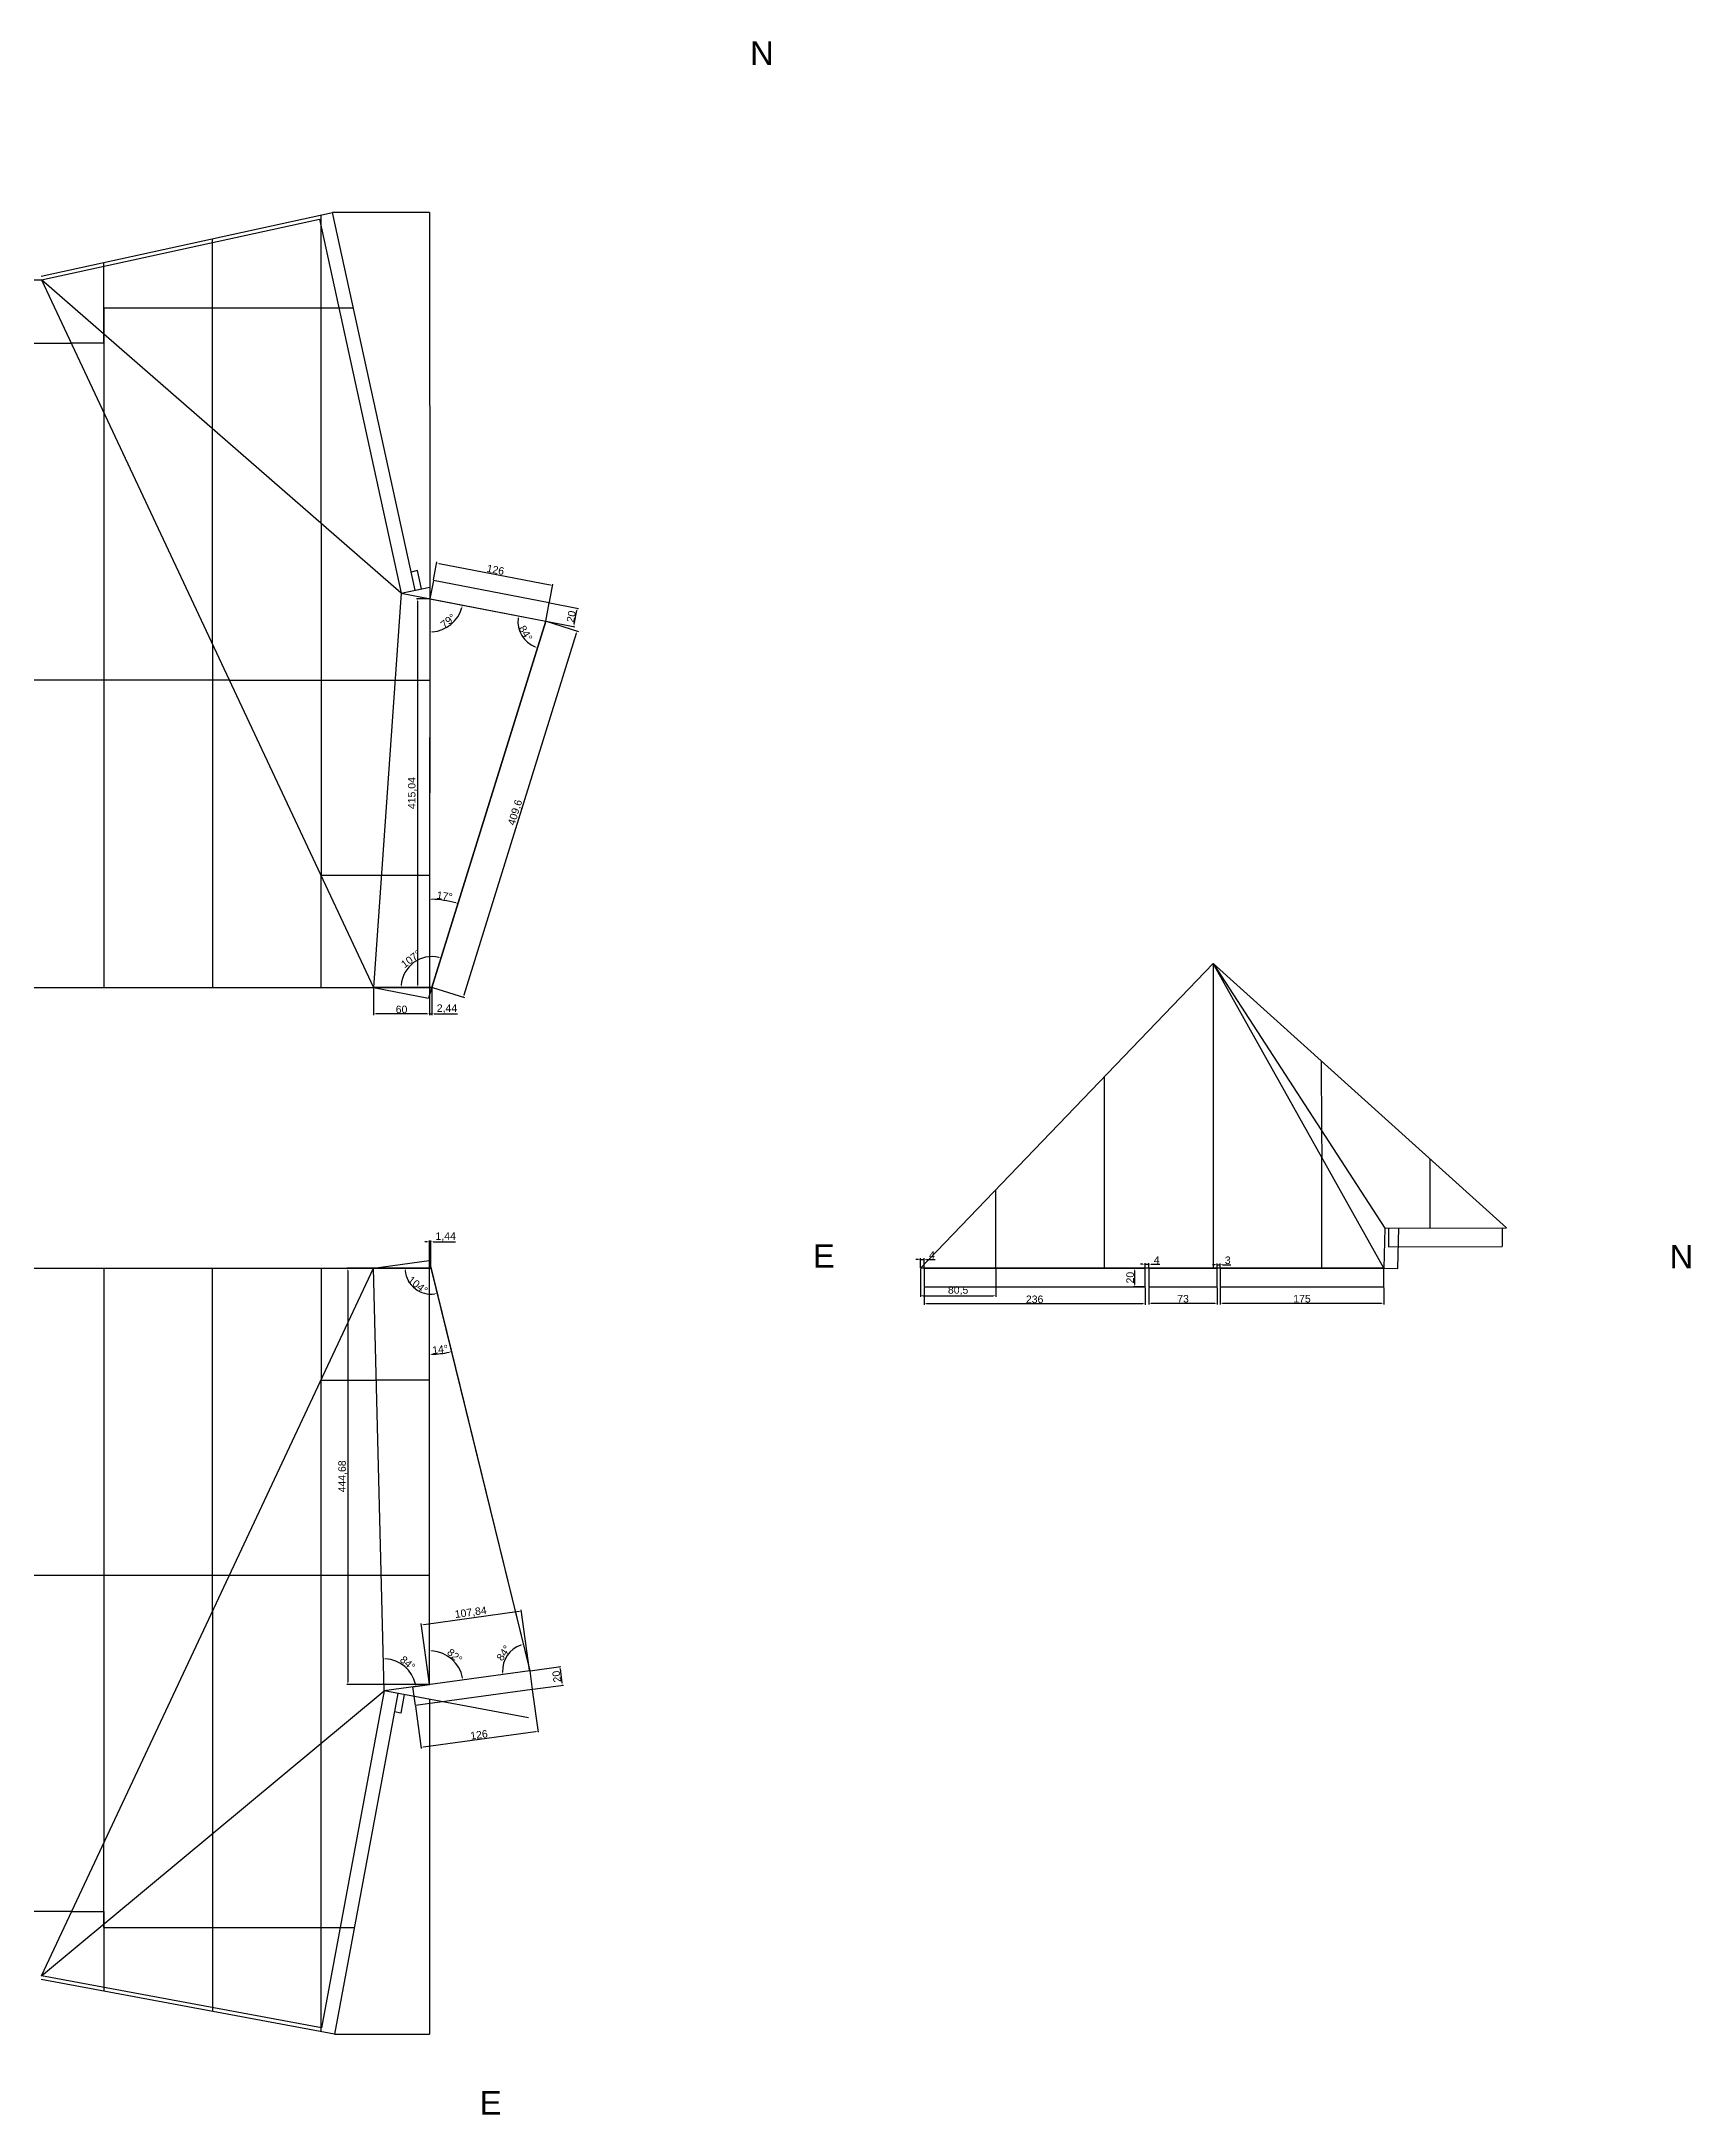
# Model space of a CAD drawing. Header units: millimetres. Extents: x -1487 to 2622, y -904 to 1367.
# Drawn here: x 861 to 2622, y -904 to 1310 of the extents above; entities that cross this region are included whole.
import ezdxf

# ---------------------------------------------------------------- set-up
doc = ezdxf.new("R2010")
doc.units = ezdxf.units.MM
for name, color, linetype in [('+bryła6', 122, 'Continuous'), ('+kalenica główna', 70, 'Continuous'), ('+kalenice2', 130, 'Continuous'), ('+literki', 7, 'Continuous'), ('szwy5-trojkaty-boczne-polek-wymiary', 7, 'Continuous')]:
    doc.layers.add(name, color=color, linetype=linetype)
for name, color, linetype, transparency in [('+obecna przycieta szmata', 211, 'Continuous', 0.6), ('+szwy5.e', 170, 'Continuous', 0.6), ('+szwy5.e - wymiary', 150, 'Continuous', 0.6), ('+szwy5.n', 170, 'Continuous', 0.6), ('+szwy5.s', 170, 'Continuous', 0.6), ('obecna przycieta szmata', 211, 'Continuous', 0.6), ('szwy5.e', 170, 'Continuous', 0.6)]:
    doc.layers.add(name, color=color, linetype=linetype, transparency=transparency)
doc.styles.get("Standard").update_dxf_attribs({"font": 'arial.ttf'})
doc.dimstyles.new('ISO-25', dxfattribs={"dimtxt": 8, "dimasz": 2.5, "dimexe": 1.25, "dimexo": 0.625, "dimtad": 1, "dimtxsty": 'Standard', "dimcen": 2.5, "dimadec": 0, "dimazin": 0, "dimtfac": 1, "dimtmove": 0, "dimatfit": 3, "dimfxl": 1, "dimarcsym": 0})

# ---------------------------------------------------------------- blocks, each defined once
blk = doc.blocks.new('*D9')
at = {"layer": '+szwy5.e - wymiary', "color": 0, "lineweight": -2, "transparency": 16777216}
for p, q in [((2039.4, 0), (2027.4, 0)), ((2039.4, -20), (2027.4, -20)), ((2028.7, -2.5), (2028.7, -17.5))]:
    blk.add_line(p, q, dxfattribs=at)
at = {"layer": '+szwy5.e - wymiary', "color": 0, "transparency": 16777216}
for points in [[(2028.3, -2.5), (2029.1, -2.5), (2028.7, 0)], [(2028.3, -17.5), (2029.1, -17.5), (2028.7, -20)]]:
    blk.add_solid(points, dxfattribs=at)
at = {"layer": '+szwy5.e - wymiary', "color": 0, "transparency": 16777216, "insert": (2024, -10), "char_height": 8, "attachment_point": 5, "rotation": 90}
blk.add_mtext('20', dxfattribs=at)
blk = doc.blocks.new('*D10')
at = {"layer": '+szwy5.e - wymiary', "color": 0, "lineweight": -2, "transparency": 16777216}
for p, q in [((2037.5, 4.3), (2035, 4.3)), ((2040, 0.6), (2040, 5.5)), ((2040, 4.3), (2044, 4.3)), ((2044, 0.6), (2044, 5.5)), ((2046.5, 4.3), (2055.8, 4.3))]:
    blk.add_line(p, q, dxfattribs=at)
at = {"layer": '+szwy5.e - wymiary', "color": 0, "transparency": 16777216}
for points in [[(2037.5, 4.7), (2037.5, 3.9), (2040, 4.3)], [(2046.5, 4.7), (2046.5, 3.9), (2044, 4.3)]]:
    blk.add_solid(points, dxfattribs=at)
at = {"layer": '+szwy5.e - wymiary', "color": 0, "transparency": 16777216, "insert": (2052.4, 8.9), "char_height": 8, "attachment_point": 5}
blk.add_mtext('4', dxfattribs=at)
blk = doc.blocks.new('*D11')
at = {"layer": '+szwy5.e - wymiary', "color": 0, "lineweight": -2, "transparency": 16777216}
for p, q in [((2114.5, 3.8), (2112, 3.8)), ((2117, 0.6), (2117, 5)), ((2117, 3.8), (2120, 3.8)), ((2120, 0.6), (2120, 5)), ((2122.5, 3.8), (2131.5, 3.8))]:
    blk.add_line(p, q, dxfattribs=at)
at = {"layer": '+szwy5.e - wymiary', "color": 0, "transparency": 16777216}
for points in [[(2114.5, 4.2), (2114.5, 3.3), (2117, 3.8)], [(2122.5, 4.2), (2122.5, 3.3), (2120, 3.8)]]:
    blk.add_solid(points, dxfattribs=at)
at = {"layer": '+szwy5.e - wymiary', "color": 0, "transparency": 16777216, "insert": (2128.2, 8.5), "char_height": 8, "attachment_point": 5}
blk.add_mtext('3', dxfattribs=at)
blk = doc.blocks.new('*D12')
at = {"layer": '+szwy5.e - wymiary', "color": 0, "lineweight": -2, "transparency": 16777216}
for p, q in [((1797.5, 9.5), (1795, 9.5)), ((1800, 0.6), (1800, 10.8)), ((1800, 9.5), (1804, 9.5)), ((1804, 0.6), (1804, 10.8)), ((1806.5, 9.5), (1815.8, 9.5))]:
    blk.add_line(p, q, dxfattribs=at)
at = {"layer": '+szwy5.e - wymiary', "color": 0, "transparency": 16777216}
for points in [[(1797.5, 10), (1797.5, 9.1), (1800, 9.5)], [(1806.5, 10), (1806.5, 9.1), (1804, 9.5)]]:
    blk.add_solid(points, dxfattribs=at)
at = {"layer": '+szwy5.e - wymiary', "color": 0, "transparency": 16777216, "insert": (1812.4, 14.2), "char_height": 8, "attachment_point": 5}
blk.add_mtext('4', dxfattribs=at)
blk = doc.blocks.new('*D13')
at = {"layer": '+szwy5.e - wymiary', "color": 0, "lineweight": -2, "transparency": 16777216}
for p, q in [((1800, -0.6), (1800, -30.6)), ((1880.5, -0.6), (1880.5, -30.6)), ((1802.5, -29.3), (1878, -29.3))]:
    blk.add_line(p, q, dxfattribs=at)
at = {"layer": '+szwy5.e - wymiary', "color": 0, "transparency": 16777216}
for points in [[(1802.5, -28.9), (1802.5, -29.8), (1800, -29.3)], [(1878, -28.9), (1878, -29.8), (1880.5, -29.3)]]:
    blk.add_solid(points, dxfattribs=at)
at = {"layer": '+szwy5.e - wymiary', "color": 0, "transparency": 16777216, "insert": (1840.3, -23.9), "char_height": 8, "attachment_point": 5}
blk.add_mtext('80,5', dxfattribs=at)
blk = doc.blocks.new('*D14')
at = {"layer": '+szwy5.e - wymiary', "color": 0, "lineweight": -2, "transparency": 16777216}
for p, q in [((1804, -20.6), (1804, -39.2)), ((2040, -20.6), (2040, -39.2)), ((2037.5, -37.9), (1806.5, -37.9))]:
    blk.add_line(p, q, dxfattribs=at)
at = {"layer": '+szwy5.e - wymiary', "color": 0, "transparency": 16777216}
for points in [[(1806.5, -37.5), (1806.5, -38.3), (1804, -37.9)], [(2037.5, -37.5), (2037.5, -38.3), (2040, -37.9)]]:
    blk.add_solid(points, dxfattribs=at)
at = {"layer": '+szwy5.e - wymiary', "color": 0, "transparency": 16777216, "insert": (1922, -33.2), "char_height": 8, "attachment_point": 5}
blk.add_mtext('236', dxfattribs=at)
blk = doc.blocks.new('*D15')
at = {"layer": '+szwy5.e - wymiary', "color": 0, "lineweight": -2, "transparency": 16777216}
for p, q in [((2044, -20.6), (2044, -38.6)), ((2117, -20.6), (2117, -38.6)), ((2046.5, -37.4), (2114.5, -37.4))]:
    blk.add_line(p, q, dxfattribs=at)
at = {"layer": '+szwy5.e - wymiary', "color": 0, "transparency": 16777216}
for points in [[(2046.5, -36.9), (2046.5, -37.8), (2044, -37.4)], [(2114.5, -36.9), (2114.5, -37.8), (2117, -37.4)]]:
    blk.add_solid(points, dxfattribs=at)
at = {"layer": '+szwy5.e - wymiary', "color": 0, "transparency": 16777216, "insert": (2080.5, -32.6), "char_height": 8, "attachment_point": 5}
blk.add_mtext('73', dxfattribs=at)
blk = doc.blocks.new('*D16')
at = {"layer": '+szwy5.e - wymiary', "color": 0, "lineweight": -2, "transparency": 16777216}
for p, q in [((2120, -20.6), (2120, -38.6)), ((2295, -20.6), (2295, -38.6)), ((2122.5, -37.3), (2292.5, -37.3))]:
    blk.add_line(p, q, dxfattribs=at)
at = {"layer": '+szwy5.e - wymiary', "color": 0, "transparency": 16777216}
for points in [[(2122.5, -36.9), (2122.5, -37.7), (2120, -37.3)], [(2292.5, -36.9), (2292.5, -37.7), (2295, -37.3)]]:
    blk.add_solid(points, dxfattribs=at)
at = {"layer": '+szwy5.e - wymiary', "color": 0, "transparency": 16777216, "insert": (2207.5, -32.6), "char_height": 8, "attachment_point": 5}
blk.add_mtext('175', dxfattribs=at)
blk = doc.blocks.new('*D112')
at = {"layer": 'szwy5-trojkaty-boczne-polek-wymiary', "color": 0, "lineweight": -2, "transparency": 16777216}
for p, q in [((1273.5, 28.2), (1271, 28.2)), ((1276, 0.6), (1276, 29.5)), ((1276, 28.2), (1277.4, 28.2)), ((1277.4, 0.7), (1277.4, 29.5)), ((1279.9, 28.2), (1303.7, 28.2))]:
    blk.add_line(p, q, dxfattribs=at)
at = {"layer": 'szwy5-trojkaty-boczne-polek-wymiary', "color": 0, "transparency": 16777216}
for points in [[(1273.5, 28.6), (1273.5, 27.8), (1276, 28.2)], [(1279.9, 28.6), (1279.9, 27.8), (1277.4, 28.2)]]:
    blk.add_solid(points, dxfattribs=at)
at = {"layer": 'szwy5-trojkaty-boczne-polek-wymiary', "color": 0, "transparency": 16777216, "insert": (1293.1, 33.6), "char_height": 8, "attachment_point": 5}
blk.add_mtext('1,44', dxfattribs=at)
blk = doc.blocks.new('*D113')
at = {"layer": 'szwy5-trojkaty-boczne-polek-wymiary', "color": 0, "lineweight": -2, "transparency": 16777216}
for p, q in [((1275.4, 0), (1187.4, 0)), ((1188.6, -2.5), (1188.6, -442.2)), ((1275.4, -444.7), (1187.4, -444.7))]:
    blk.add_line(p, q, dxfattribs=at)
at = {"layer": 'szwy5-trojkaty-boczne-polek-wymiary', "color": 0, "transparency": 16777216}
for points in [[(1188.2, -2.5), (1189, -2.5), (1188.6, 0)], [(1188.2, -442.2), (1189, -442.2), (1188.6, -444.7)]]:
    blk.add_solid(points, dxfattribs=at)
at = {"layer": 'szwy5-trojkaty-boczne-polek-wymiary', "color": 0, "transparency": 16777216, "insert": (1183.2, -222.3), "char_height": 8, "attachment_point": 5, "rotation": 90}
blk.add_mtext('444,68', dxfattribs=at)
blk = doc.blocks.new('*D114')
at = {"layer": 'szwy5-trojkaty-boczne-polek-wymiary', "color": 0, "lineweight": -2, "transparency": 16777216}
for p, q in [((1385.6, -450.4), (1391.9, -495.6)), ((1260.8, -467.6), (1267.1, -512.9)), ((1269.4, -511.3), (1389.2, -494.7))]:
    blk.add_line(p, q, dxfattribs=at)
at = {"layer": 'szwy5-trojkaty-boczne-polek-wymiary', "color": 0, "transparency": 16777216}
for points in [[(1389.2, -494.3), (1389.3, -495.2), (1391.7, -494.4)], [(1269.3, -510.9), (1269.4, -511.7), (1266.9, -511.6)]]:
    blk.add_solid(points, dxfattribs=at)
at = {"layer": 'szwy5-trojkaty-boczne-polek-wymiary', "color": 0, "transparency": 16777216, "insert": (1328.7, -498.3), "char_height": 8, "attachment_point": 5, "rotation": 7.8549}
blk.add_mtext('126', dxfattribs=at)
blk = doc.blocks.new('*D116')
at = {"layer": 'szwy5-trojkaty-boczne-polek-wymiary', "color": 0, "lineweight": -2, "transparency": 16777216}
for p, q in [((1383.4, -429.9), (1416.1, -425.4)), ((1415.2, -428), (1417.3, -442.9)), ((1386.2, -449.7), (1418.8, -445.2))]:
    blk.add_line(p, q, dxfattribs=at)
at = {"layer": 'szwy5-trojkaty-boczne-polek-wymiary', "color": 0, "transparency": 16777216}
for points in [[(1414.8, -428.1), (1415.6, -427.9), (1414.9, -425.5)], [(1416.8, -442.9), (1417.7, -442.8), (1417.6, -445.3)]]:
    blk.add_solid(points, dxfattribs=at)
at = {"layer": 'szwy5-trojkaty-boczne-polek-wymiary', "color": 0, "transparency": 16777216, "insert": (1411.6, -436.1), "char_height": 8, "attachment_point": 5, "rotation": 97.8549}
blk.add_mtext('20', dxfattribs=at)
blk = doc.blocks.new('*D120')
at = {"layer": 'szwy5-trojkaty-boczne-polek-wymiary', "color": 0, "lineweight": -2, "transparency": 16777216}
blk.add_arc((1382.8, -429.9), 29, 108.7082, 182.9181, dxfattribs=at)
at = {"layer": 'szwy5-trojkaty-boczne-polek-wymiary', "color": 0, "transparency": 16777216}
for points in [[(1373.4, -402.1), (1373.6, -402.9), (1375.9, -401.8)], [(1354.3, -431.4), (1353.4, -431.5), (1354.1, -433.9)]]:
    blk.add_solid(points, dxfattribs=at)
at = {"layer": 'szwy5-trojkaty-boczne-polek-wymiary', "color": 0, "transparency": 16777216, "insert": (1354.9, -411), "char_height": 8, "attachment_point": 5, "rotation": 55.8131}
blk.add_mtext('84°', dxfattribs=at)
blk = doc.blocks.new('*D121')
at = {"layer": 'szwy5-trojkaty-boczne-polek-wymiary', "color": 0, "lineweight": -2, "transparency": 16777216}
blk.add_arc((1276, -444.7), 36, 11.8321, 86.0228, dxfattribs=at)
at = {"layer": 'szwy5-trojkaty-boczne-polek-wymiary', "color": 0, "transparency": 16777216}
for points in [[(1278.5, -409.2), (1278.5, -408.3), (1276, -408.7)], [(1311.7, -437.2), (1310.8, -437.4), (1311.7, -439.8)]]:
    blk.add_solid(points, dxfattribs=at)
at = {"layer": 'szwy5-trojkaty-boczne-polek-wymiary', "color": 0, "transparency": 16777216, "insert": (1302.8, -414), "char_height": 8, "attachment_point": 5, "rotation": 318.9275}
blk.add_mtext('82°', dxfattribs=at)
blk = doc.blocks.new('*D122')
at = {"layer": 'szwy5-trojkaty-boczne-polek-wymiary', "color": 0, "lineweight": -2, "transparency": 16777216}
blk.add_arc((1227.3, -451.4), 34.2, 12.0481, 87.2404, dxfattribs=at)
at = {"layer": 'szwy5-trojkaty-boczne-polek-wymiary', "color": 0, "transparency": 16777216}
for points in [[(1228.9, -417.7), (1228.9, -416.9), (1226.4, -417.2)], [(1261.1, -444.2), (1260.3, -444.3), (1261.1, -446.7)]]:
    blk.add_solid(points, dxfattribs=at)
at = {"layer": 'szwy5-trojkaty-boczne-polek-wymiary', "color": 0, "transparency": 16777216, "insert": (1252.5, -421.8), "char_height": 8, "attachment_point": 5, "rotation": 319.6442}
blk.add_mtext('84°', dxfattribs=at)
blk = doc.blocks.new('*D124')
at = {"layer": 'szwy5-trojkaty-boczne-polek-wymiary', "color": 0, "lineweight": -2, "transparency": 16777216}
blk.add_arc((1276, 5.9), 97.8, 271.4645, 282.3069, dxfattribs=at)
at = {"layer": 'szwy5-trojkaty-boczne-polek-wymiary', "color": 0, "transparency": 16777216}
for points in [[(1278.5, -92.3), (1278.5, -91.5), (1276, -91.9)], [(1296.8, -89.3), (1296.9, -90.1), (1299.3, -89.1)]]:
    blk.add_solid(points, dxfattribs=at)
at = {"layer": 'szwy5-trojkaty-boczne-polek-wymiary', "color": 0, "transparency": 16777216, "insert": (1287.2, -86.6), "char_height": 8, "attachment_point": 5, "rotation": 6.8857}
blk.add_mtext('14°', dxfattribs=at)
blk = doc.blocks.new('*D125')
at = {"layer": 'szwy5-trojkaty-boczne-polek-wymiary', "color": 0, "lineweight": -2, "transparency": 16777216}
blk.add_arc((1277.4, 0), 27.6, 185.1942, 278.5772, dxfattribs=at)
at = {"layer": 'szwy5-trojkaty-boczne-polek-wymiary', "color": 0, "transparency": 16777216}
for points in [[(1249.6, -2.5), (1250.4, -2.5), (1249.9, 0)], [(1281.5, -26.9), (1281.6, -27.7), (1284, -26.8)]]:
    blk.add_solid(points, dxfattribs=at)
at = {"layer": 'szwy5-trojkaty-boczne-polek-wymiary', "color": 0, "transparency": 16777216, "insert": (1263.3, -18), "char_height": 8, "attachment_point": 5, "rotation": 321.8857}
blk.add_mtext('104°', dxfattribs=at)
blk = doc.blocks.new('*D128')
at = {"layer": 'szwy5-trojkaty-boczne-polek-wymiary', "color": 0, "lineweight": -2, "transparency": 16777216}
for p, q in [((1269.7, -380.5), (1371.5, -366.4)), ((1382.7, -429.3), (1373.8, -364.8)), ((1275.9, -444.1), (1267, -379.6))]:
    blk.add_line(p, q, dxfattribs=at)
at = {"layer": 'szwy5-trojkaty-boczne-polek-wymiary', "color": 0, "transparency": 16777216}
for points in [[(1371.5, -366), (1371.6, -366.8), (1374, -366.1)], [(1269.6, -380.1), (1269.7, -380.9), (1267.2, -380.8)]]:
    blk.add_solid(points, dxfattribs=at)
at = {"layer": 'szwy5-trojkaty-boczne-polek-wymiary', "color": 0, "transparency": 16777216, "insert": (1319.9, -368.1), "char_height": 8, "attachment_point": 5, "rotation": 7.8549}
blk.add_mtext('107,84', dxfattribs=at)
blk = doc.blocks.new('*D129')
at = {"layer": 'szwy5-trojkaty-boczne-polek-wymiary', "color": 0, "lineweight": -2, "transparency": 16777216}
for p, q in [((1276, 299.4), (1276, 270.4)), ((1278.4, 299.4), (1278.4, 270.4)), ((1273.5, 271.7), (1271, 271.7)), ((1276, 271.7), (1278.4, 271.7)), ((1280.9, 271.7), (1305.6, 271.7))]:
    blk.add_line(p, q, dxfattribs=at)
at = {"layer": 'szwy5-trojkaty-boczne-polek-wymiary', "color": 0, "transparency": 16777216}
for points in [[(1273.5, 272.1), (1273.5, 271.3), (1276, 271.7)], [(1280.9, 272.1), (1280.9, 271.3), (1278.4, 271.7)]]:
    blk.add_solid(points, dxfattribs=at)
at = {"layer": 'szwy5-trojkaty-boczne-polek-wymiary', "color": 0, "transparency": 16777216, "insert": (1294.5, 277.1), "char_height": 8, "attachment_point": 5}
blk.add_mtext('2,44', dxfattribs=at)
blk = doc.blocks.new('*D130')
at = {"layer": 'szwy5-trojkaty-boczne-polek-wymiary', "color": 0, "lineweight": -2, "transparency": 16777216}
for p, q in [((1216, 299.4), (1216, 270.4)), ((1276, 299.4), (1276, 270.4)), ((1273.5, 271.7), (1218.5, 271.7))]:
    blk.add_line(p, q, dxfattribs=at)
at = {"layer": 'szwy5-trojkaty-boczne-polek-wymiary', "color": 0, "transparency": 16777216}
for points in [[(1218.5, 272.1), (1218.5, 271.3), (1216, 271.7)], [(1273.5, 272.1), (1273.5, 271.3), (1276, 271.7)]]:
    blk.add_solid(points, dxfattribs=at)
at = {"layer": 'szwy5-trojkaty-boczne-polek-wymiary', "color": 0, "transparency": 16777216, "insert": (1246, 276.4), "char_height": 8, "attachment_point": 5}
blk.add_mtext('60', dxfattribs=at)
blk = doc.blocks.new('*D133')
at = {"layer": 'szwy5-trojkaty-boczne-polek-wymiary', "color": 0, "lineweight": -2, "transparency": 16777216}
for p, q in [((1275.6, 715), (1261.8, 715)), ((1263, 712.5), (1263, 302.5)), ((1275.4, 300), (1261.8, 300))]:
    blk.add_line(p, q, dxfattribs=at)
at = {"layer": 'szwy5-trojkaty-boczne-polek-wymiary', "color": 0, "transparency": 16777216}
for points in [[(1262.6, 712.5), (1263.4, 712.5), (1263, 715)], [(1262.6, 302.5), (1263.4, 302.5), (1263, 300)]]:
    blk.add_solid(points, dxfattribs=at)
at = {"layer": 'szwy5-trojkaty-boczne-polek-wymiary', "color": 0, "transparency": 16777216, "insert": (1257.6, 507.5), "char_height": 8, "attachment_point": 5, "rotation": 90}
blk.add_mtext('415,04', dxfattribs=at)
blk = doc.blocks.new('*D134')
at = {"layer": 'szwy5-trojkaty-boczne-polek-wymiary', "color": 0, "lineweight": -2, "transparency": 16777216}
blk.add_arc((1276.2, 715), 35.4, 274.0114, 345.038, dxfattribs=at)
at = {"layer": 'szwy5-trojkaty-boczne-polek-wymiary', "color": 0, "transparency": 16777216}
for points in [[(1310, 706), (1310.8, 705.8), (1310.9, 708.3)], [(1278.7, 679.3), (1278.6, 680.1), (1276.2, 679.6)]]:
    blk.add_solid(points, dxfattribs=at)
at = {"layer": 'szwy5-trojkaty-boczne-polek-wymiary', "color": 0, "transparency": 16777216, "insert": (1295.7, 691.4), "char_height": 8, "attachment_point": 5, "rotation": 39.5247}
blk.add_mtext('79°', dxfattribs=at)
blk = doc.blocks.new('*D135')
at = {"layer": 'szwy5-trojkaty-boczne-polek-wymiary', "color": 0, "lineweight": -2, "transparency": 16777216}
blk.add_arc((1399.9, 691.2), 29.7, 173.9086, 247.9246, dxfattribs=at)
at = {"layer": 'szwy5-trojkaty-boczne-polek-wymiary', "color": 0, "transparency": 16777216}
for points in [[(1370, 694.4), (1370.8, 694.3), (1370.7, 696.8)], [(1388.9, 664), (1388.6, 663.3), (1391.1, 662.8)]]:
    blk.add_solid(points, dxfattribs=at)
at = {"layer": 'szwy5-trojkaty-boczne-polek-wymiary', "color": 0, "transparency": 16777216, "insert": (1378.5, 678.3), "char_height": 8, "attachment_point": 5, "rotation": 300.9166}
blk.add_mtext('84°', dxfattribs=at)
blk = doc.blocks.new('*D136')
at = {"layer": 'szwy5-trojkaty-boczne-polek-wymiary', "color": 0, "lineweight": -2, "transparency": 16777216}
blk.add_arc((1276, 292.1), 102, 74.1539, 88.5958, dxfattribs=at)
at = {"layer": 'szwy5-trojkaty-boczne-polek-wymiary', "color": 0, "transparency": 16777216}
for points in [[(1278.5, 393.7), (1278.5, 394.5), (1276, 394.1)], [(1304, 390.7), (1303.7, 389.9), (1306.3, 389.6)]]:
    blk.add_solid(points, dxfattribs=at)
at = {"layer": 'szwy5-trojkaty-boczne-polek-wymiary', "color": 0, "transparency": 16777216, "insert": (1292, 397.6), "char_height": 8, "attachment_point": 5, "rotation": 351.3749}
blk.add_mtext('17°', dxfattribs=at)
blk = doc.blocks.new('*D137')
at = {"layer": 'szwy5-trojkaty-boczne-polek-wymiary', "color": 0, "lineweight": -2, "transparency": 16777216}
for p, q in [((1404.3, 710.7), (1434.9, 704.8)), ((1400.5, 691.1), (1431.1, 685.2)), ((1430.4, 687.8), (1433.2, 702.6))]:
    blk.add_line(p, q, dxfattribs=at)
at = {"layer": 'szwy5-trojkaty-boczne-polek-wymiary', "color": 0, "transparency": 16777216}
for points in [[(1430, 687.9), (1430.8, 687.8), (1429.9, 685.4)], [(1432.8, 702.6), (1433.6, 702.5), (1433.7, 705)]]:
    blk.add_solid(points, dxfattribs=at)
at = {"layer": 'szwy5-trojkaty-boczne-polek-wymiary', "color": 0, "transparency": 16777216, "insert": (1427.2, 696.1), "char_height": 8, "attachment_point": 5, "rotation": 79.0835}
blk.add_mtext('20', dxfattribs=at)
blk = doc.blocks.new('*D138')
at = {"layer": 'szwy5-trojkaty-boczne-polek-wymiary', "color": 0, "lineweight": -2, "transparency": 16777216}
for p, q in [((1280.1, 735.3), (1283.8, 754.6)), ((1286, 752.9), (1404.8, 730)), ((1403.8, 711.4), (1407.5, 730.7))]:
    blk.add_line(p, q, dxfattribs=at)
at = {"layer": 'szwy5-trojkaty-boczne-polek-wymiary', "color": 0, "transparency": 16777216}
for points in [[(1286.1, 753.3), (1286, 752.5), (1283.6, 753.3)], [(1404.9, 730.4), (1404.8, 729.5), (1407.3, 729.5)]]:
    blk.add_solid(points, dxfattribs=at)
at = {"layer": 'szwy5-trojkaty-boczne-polek-wymiary', "color": 0, "transparency": 16777216, "insert": (1346.3, 746), "char_height": 8, "attachment_point": 5, "rotation": 349.0835}
blk.add_mtext('126', dxfattribs=at)
blk = doc.blocks.new('*D140')
at = {"layer": 'szwy5-trojkaty-boczne-polek-wymiary', "color": 0, "lineweight": -2, "transparency": 16777216}
blk.add_arc((1278.4, 300), 32.9, 77.1054, 175.6443, dxfattribs=at)
at = {"layer": 'szwy5-trojkaty-boczne-polek-wymiary', "color": 0, "transparency": 16777216}
for points in [[(1285.9, 332.5), (1285.7, 331.7), (1288.2, 331.4)], [(1246.1, 302.5), (1245.2, 302.5), (1245.5, 300)]]:
    blk.add_solid(points, dxfattribs=at)
at = {"layer": 'szwy5-trojkaty-boczne-polek-wymiary', "color": 0, "transparency": 16777216, "insert": (1256.1, 330.3), "char_height": 8, "attachment_point": 5, "rotation": 36.3749}
blk.add_mtext('107°', dxfattribs=at)
blk = doc.blocks.new('*D177')
at = {"layer": 'szwy5-trojkaty-boczne-polek-wymiary', "color": 0, "lineweight": -2, "transparency": 16777216}
for p, q in [((1400.5, 691), (1434.8, 680.3)), ((1312.9, 291.9), (1432.9, 678.3)), ((1279, 299.8), (1313.3, 289.2))]:
    blk.add_line(p, q, dxfattribs=at)
at = {"layer": 'szwy5-trojkaty-boczne-polek-wymiary', "color": 0, "transparency": 16777216}
for points in [[(1432.5, 678.4), (1433.3, 678.2), (1433.6, 680.7)], [(1312.5, 292), (1313.3, 291.8), (1312.1, 289.5)]]:
    blk.add_solid(points, dxfattribs=at)
at = {"layer": 'szwy5-trojkaty-boczne-polek-wymiary', "color": 0, "transparency": 16777216, "insert": (1367.7, 486.7), "char_height": 8, "attachment_point": 5, "rotation": 72.7497}
blk.add_mtext('409,6', dxfattribs=at)

msp = doc.modelspace()

# ---------------------------------------------------------------- linework, layer by layer
at = {"layer": '+bryła6', "transparency": 33554687, "extrusion": (8.65366e-13, -9.62161e-11, -1)}
for p, q in [((861.5, 1055.646), (1158.503, 1120.493, 0)), ((354.5, 1055.646), (861.5, 1055.646))]:
    msp.add_line(p, q, dxfattribs=at)
at = {"layer": '+bryła6', "transparency": 33554687, "extrusion": (0.213314, -0.976984, 9.4187e-11)}
msp.add_line((1158.503, 1120.493, 0), (1245.749, 720.907, 0), dxfattribs=at)
at = {"layer": '+bryła6', "transparency": 33554687, "extrusion": (1.90012e-12, -0.91048, 0.413554)}
msp.add_line((861.5, 1055.646), (1216, 300, 0), dxfattribs=at)
at = {"layer": '+bryła6', "transparency": 33554687, "extrusion": (0.458724, -0.695276, 0.55332)}
for q in [(861.5, 1055.646, 0), (1216, 300, 0)]:
    msp.add_line((1245.749, 720.907, 0), q, dxfattribs=at)
at = {"layer": '+bryła6', "transparency": 33554687}
for p, q in [((1245.749, 720.907, 0), (1276.171, 727.549, 0)), ((1275.437, 8.2, 0), (1382.824, -429.945, 0))]:
    msp.add_line(p, q, dxfattribs=at)
at = {"layer": '+bryła6', "transparency": 33554687, "extrusion": (-0.126124, -0.653941, 0.745959)}
for p, q in [((1245.749, 720.907, 0), (1399.908, 691.175, 0)), ((1399.908, 691.175, 0), (1274.914, 288.637, 0))]:
    msp.add_line(p, q, dxfattribs=at)
at = {"layer": '+bryła6', "transparency": 33554687, "extrusion": (-0.717613, 0.689291, 0.099541)}
msp.add_line((2112.5, 325.34), (1800, 0), dxfattribs=at)
at = {"layer": '+bryła6', "transparency": 33554687, "extrusion": (-3.28418e-14, 0.989733, 0.142927)}
for q in [(2112.5, 325.34), (1800, 0)]:
    msp.add_line((2295, 0), q, dxfattribs=at)
at = {"layer": '+bryła6', "transparency": 33554687, "extrusion": (0.018013, 0.999838, 1.15673e-13)}
for p, q in [((2112.5, 325.34), (2295.775, 42.993)), ((2295.775, 42.993), (2295, 0))]:
    msp.add_line(p, q, dxfattribs=at)
at = {"layer": '+bryła6', "transparency": 33554687, "extrusion": (-0.002704, 0.98639, 0.164399)}
for p, q in [((2425.774, 43.349), (2112.5, 325.34)), ((2295.775, 42.993), (2425.774, 43.349))]:
    msp.add_line(p, q, dxfattribs=at)
at = {"layer": '+bryła6', "transparency": 33554687, "extrusion": (3.23031e-12, -0.951398, -0.307964)}
msp.add_line((0, 300), (1216, 300, 0), dxfattribs=at)
at = {"layer": '+bryła6', "transparency": 33554687, "extrusion": (-0.008326, 0.060355, 0.998142)}
for p, q in [((1216, 0), (1275.437, 8.2, 0)), ((1382.824, -429.945, 0), (1227.297, -451.401, 0))]:
    msp.add_line(p, q, dxfattribs=at)
at = {"layer": '+bryła6', "transparency": 33554687, "extrusion": (3.50499e-11, 0.91048, 0.413554)}
msp.add_line((861.5, -755.646), (1216, 0), dxfattribs=at)
at = {"layer": '+bryła6', "transparency": 33554687, "extrusion": (0.674861, 0.077452, 0.733869)}
msp.add_line((1227.297, -451.401, 0), (1216, 0), dxfattribs=at)
at = {"layer": '+bryła6', "transparency": 33554687, "extrusion": (0.398949, 0.723319, 0.563604)}
msp.add_line((861.5, -755.646, 0), (1227.297, -451.401, 0), dxfattribs=at)
at = {"layer": '+bryła6', "transparency": 33554687, "extrusion": (0.135099, 0.726413, 0.673849)}
for p, q in [((1227.297, -451.401, 0), (1160.375, -811.231, 0)), ((1381.65, -480.108, 0), (1227.297, -451.401, 0))]:
    msp.add_line(p, q, dxfattribs=at)
at = {"layer": '+bryła6', "transparency": 33554687, "extrusion": (-4.55093e-11, 5.8132e-12, -1)}
msp.add_line((1160.375, -811.231, 0), (861.5, -755.646, 0), dxfattribs=at)
at = {"layer": '+kalenica główna', "transparency": 33554687, "extrusion": (-0.189213, -0.981055, 0.041592)}
msp.add_line((1216, 300, 0), (1274.914, 288.637, 0), dxfattribs=at)
at = {"layer": '+kalenica główna', "transparency": 33554687, "extrusion": (3.50499e-11, 0.91048, 0.413554)}
msp.add_line((0, 0), (1276, 0), dxfattribs=at)
at = {"layer": '+kalenica główna', "transparency": 33554687}
msp.add_line((1216, 0), (1275.437, 8.2, 0), dxfattribs=at)
at = {"layer": '+kalenice2', "transparency": 33554687}
for p, q in [((1062.124, 628, 0), (153.876, 628)), ((1062.124, 628, 0), (1239.182, 628, 0)), ((1276, -328), (0, -328))]:
    msp.add_line(p, q, dxfattribs=at)
at = {"layer": '+kalenice2', "transparency": 33554687, "extrusion": (-9.50283e-11, 1.28208e-10, -1)}
msp.add_line((1239.182, 628, 0), (1276.125, 628, 0), dxfattribs=at)
at = {"layer": '+obecna przycieta szmata', "transparency": 33554687, "extrusion": (1.05713e-11, -1.17286e-10, -1)}
for q in [(928, 997.714, 0), (1194.488, 1026, 0)]:
    msp.add_line((928, 1026, 0), q, dxfattribs=at)
at = {"layer": '+obecna przycieta szmata', "transparency": 33554687, "extrusion": (-0.609269, -0.699383, -0.373704)}
for q in [(928, 997.714, 0), (893.235, 988, 0)]:
    msp.add_line((928, 988, 0), q, dxfattribs=at)
at = {"layer": '+obecna przycieta szmata', "transparency": 33554687}
msp.add_line((322.765, 988), (893.235, 988), dxfattribs=at)
at = {"layer": '+obecna przycieta szmata', "transparency": 33554687, "extrusion": (-6.03594e-11, 9.41304e-11, -1)}
msp.add_line((1216, 300, 0), (1276, 300, 0), dxfattribs=at)
at = {"layer": '+szwy5.e', "transparency": 33554687, "extrusion": (-4.44089e-15, -0.142927, 0.989733)}
msp.add_line((2112.5, 325.34), (1800, 0), dxfattribs=at)
at = {"layer": '+szwy5.e', "transparency": 33554687, "extrusion": (-4.11023e-15, -0.002589, 0.999997)}
msp.add_line((2112.5, 325.34), (2112.5, 0), dxfattribs=at)
at = {"layer": '+szwy5.e', "transparency": 33554687, "extrusion": (0.000450599, -0.164398, 0.986394)}
for p, q in [((2425.774, 43.349), (2112.5, 325.34)), ((2299.775, 42.996, -0.001), (2421.274, 43.329, -0.001))]:
    msp.add_line(p, q, dxfattribs=at)
at = {"layer": '+szwy5.e', "transparency": 33554687, "extrusion": (3.7503e-15, 1.21292e-14, -1)}
for p, q in [((1996.5, 0), (1996.5, 204.574)), ((2228.5, 0), (2228.5, 118.549)), ((1880.5, 0), (1880.5, 83.808))]:
    msp.add_line(p, q, dxfattribs=at)
at = {"layer": '+szwy5.e', "transparency": 33554687}
for p, q in [((2228.025, 221.351), (2228.229, 147.052)), ((2344.514, 43.127), (2344.312, 116.676))]:
    msp.add_line(p, q, dxfattribs=at)
at = {"layer": '+szwy5.e', "transparency": 33554687, "extrusion": (0.246468, 0.159985, 0.955855)}
msp.add_line((2228.229, 147.052), (2228.5, 118.549), dxfattribs=at)
at = {"layer": '+szwy5.e', "transparency": 33554687, "extrusion": (-1.88939e-14, 2.29972e-14, -1)}
for p, q in [((2299.775, 42.996, -0.001), (2299.829, 22.997, -0.001)), ((2299.829, 22.997, -0.001), (2421.329, 23.33, -0.001)), ((2421.274, 43.329, -0.001), (2421.329, 23.33, -0.001))]:
    msp.add_line(p, q, dxfattribs=at)
at = {"layer": '+szwy5.e', "transparency": 33554687, "extrusion": (-9.38631e-13, 1.38714e-13, -1)}
for p, q in [((2309.998, -0.27), (2310.778, 43.034)), ((2295, 0), (2309.998, -0.27))]:
    msp.add_line(p, q, dxfattribs=at)
at = {"layer": '+szwy5.n', "transparency": 33554687, "extrusion": (8.65366e-13, -9.62161e-11, -1)}
for p, q in [((861.068, 1059.646), (1172.305, 1127.601, 0)), ((1160, 795.607, 0), (1160, 1124.914, 0)), ((1044, 896.66, 0), (1044, 1099.587, 0)), ((928, 997.714, 0), (928, 1074.259, 0)), ((1245.749, 720.907, 0), (1267.242, 725.6, 0))]:
    msp.add_line(p, q, dxfattribs=at)
at = {"layer": '+szwy5.n', "transparency": 33554687, "extrusion": (0.213314, -0.976984, 9.4187e-11)}
for p, q in [((1260.403, 724.107, 0), (1172.305, 1127.601, 0)), ((1262.976, 745.139, 0), (1256.137, 743.646, 0)), ((1267.242, 725.6, 0), (1262.976, 745.139, 0))]:
    msp.add_line(p, q, dxfattribs=at)
at = {"layer": '+szwy5.n', "transparency": 33554559, "extrusion": (9.24186e-12, -1.00868e-10, -1)}
for q in [(1172.305, 1127.601, 0), (1276.177, 715.038, 0)]:
    msp.add_line((1276, 1127.601, 0), q, dxfattribs=at)
at = {"layer": '+szwy5.n', "transparency": 33554687, "extrusion": (-6.43623e-11, 8.95382e-11, -1)}
for p, q in [((928, 997.714, 0), (928, 913.895, 0)), ((1044, 666.632, 0), (1044, 896.66, 0)), ((1160, 795.607, 0), (1160, 419.369, 0))]:
    msp.add_line(p, q, dxfattribs=at)
at = {"layer": '+szwy5.n', "transparency": 33554687, "extrusion": (8.04926e-13, 4.94049e-15, -1)}
for p, q in [((928, 913.895), (928, 300)), ((1044, 666.632, 0), (1044, 300)), ((1160, 300), (1160, 419.369))]:
    msp.add_line(p, q, dxfattribs=at)
at = {"layer": '+szwy5.n', "transparency": 33554687, "extrusion": (-0.189377, -0.981904, -8.0573e-11)}
for p, q in [((1279.975, 734.674, 0), (1276.186, 715.036, 0)), ((1403.695, 710.813, 0), (1279.975, 734.674, 0)), ((1399.908, 691.175, 0), (1403.695, 710.813, 0))]:
    msp.add_line(p, q, dxfattribs=at)
at = {"layer": '+szwy5.n', "transparency": 33554687, "extrusion": (-9.50382e-11, 1.28211e-10, -1)}
for p, q in [((1276.177, 715.038, 0), (1276, 419.369, 0)), ((1399.908, 691.175, 0), (1274.914, 288.637, 0)), ((1278.443, 300, 0), (1276, 300, 0))]:
    msp.add_line(p, q, dxfattribs=at)
at = {"layer": '+szwy5.n', "transparency": 33554687, "extrusion": (-0.002004, -0.010391, -0.999944)}
msp.add_line((1276.186, 715.036, 0), (1399.908, 691.175, 0), dxfattribs=at)
at = {"layer": '+szwy5.n', "transparency": 33554559, "extrusion": (-5.81552e-11, 9.66677e-11, -1)}
msp.add_line((1224.437, 419.369, 0), (1160, 419.369, 0), dxfattribs=at)
at = {"layer": '+szwy5.n', "transparency": 33554559, "extrusion": (-9.10317e-11, 1.15488e-10, -1)}
msp.add_line((1276, 419.369, 0), (1224.437, 419.369, 0), dxfattribs=at)
at = {"layer": '+szwy5.n', "transparency": 33554687}
for p, q in [((1276, 419.369, 0), (1276, 300, 0)), ((1276, 300, 0), (1216, 300, 0))]:
    msp.add_line(p, q, dxfattribs=at)
at = {"layer": '+szwy5.s', "transparency": 33554687, "extrusion": (-0.098073, 0.71088, 0.696442)}
msp.add_line((1275.437, 8.2, 0), (1382.824, -429.945, 0), dxfattribs=at)
at = {"layer": '+szwy5.s', "transparency": 33554687}
for p, q in [((1276, 0, 0), (1277.438, 0.036, 0)), ((1276, 0, 0), (1216, 0)), ((1276, -444.682, 0), (1276, 0, 0)), ((1382.824, -429.945, 0), (1385.557, -449.757, 0)), ((1242.044, -454.144, 0), (1174.391, -817.906, 0)), ((1248.926, -455.424, 0), (1245.269, -475.086)), ((1260.739, -466.977, 0), (1258.006, -447.164, 0)), ((1385.557, -449.757, 0), (1260.739, -466.977, 0)), ((1245.269, -475.086), (1238.387, -473.807)), ((1160, -815.23), (1160, -507.374, 0)), ((1174.391, -817.906, 0), (861.131, -759.646, 0))]:
    msp.add_line(p, q, dxfattribs=at)
at = {"layer": '+szwy5.s', "transparency": 33554687, "extrusion": (-3.58591e-11, -0.413554, 0.91048)}
for p, q in [((928, 0), (928, -613.895)), ((1044, -366.632), (1044, 0)), ((1160, 0), (1160, -119.369))]:
    msp.add_line(p, q, dxfattribs=at)
at = {"layer": '+szwy5.s', "transparency": 33554687, "extrusion": (-3.57814e-11, 8.30762e-12, -1)}
for p, q in [((1160, -507.374, 0), (1160, -119.369)), ((1044, -366.632, 0), (1044, -603.855)), ((928, -700.335, 0), (928, -613.895, 0))]:
    msp.add_line(p, q, dxfattribs=at)
at = {"layer": '+szwy5.s', "transparency": 33554559}
for p in [(1160, -119.369, 0), (1276, -119.369, 0)]:
    msp.add_line(p, (1218.987, -119.369, 0), dxfattribs=at)
at = {"layer": '+szwy5.s', "transparency": 33554559, "extrusion": (-0.564058, 0.678173, 0.471084)}
msp.add_line((1276, -460.459, 0), (1276, -818.02, 0), dxfattribs=at)
at = {"layer": '+szwy5.s', "transparency": 33554687, "extrusion": (-3.55295e-11, -8.04759e-12, -1)}
for p, q in [((1044, -603.855, 0), (1044, -793.656, 0)), ((928, -700.335, 0), (928, -772.082, 0))]:
    msp.add_line(p, q, dxfattribs=at)
at = {"layer": '+szwy5.s', "transparency": 33554559, "extrusion": (-3.55295e-11, -8.04759e-12, -1)}
msp.add_line((1174.391, -817.906, 0), (1276, -818.02, 0), dxfattribs=at)
at = {"layer": 'obecna przycieta szmata', "transparency": 33554687}
for p, q in [((1216, 0), (1276, 0, 0)), ((893.704, -687), (322.296, -687))]:
    msp.add_line(p, q, dxfattribs=at)
at = {"layer": 'obecna przycieta szmata', "transparency": 33554687, "extrusion": (-3.6244e-11, 7.91915e-12, -1)}
for p, q in [((893.704, -687, 0), (928, -687, 0)), ((928, -687, 0), (928, -700.335, 0))]:
    msp.add_line(p, q, dxfattribs=at)
at = {"layer": 'obecna przycieta szmata', "transparency": 33554687, "extrusion": (-4.66161e-11, 5.19366e-12, -1)}
for q in [(928, -700.335, 0), (1195.575, -704, 0)]:
    msp.add_line((928, -704, 0), q, dxfattribs=at)
at = {"layer": 'szwy5-trojkaty-boczne-polek-wymiary', "transparency": 33554687}
for p, q in [((1279.975, 734.674, 0), (1276.186, 715.036)), ((1403.695, 710.813, 0), (1279.975, 734.674, 0)), ((1276.186, 715.036), (1276, 300, 0)), ((1399.908, 691.175, 0), (1403.695, 710.813, 0)), ((1278.443, 300, 0), (1399.908, 691.175, 0)), ((1276, 300, 0), (1278.443, 300, 0)), ((1276, 0, 0), (1277.438, 0.036, 0)), ((1277.438, 0.036, 0), (1382.824, -429.945, 0)), ((1276, -444.682, 0), (1276, 0, 0)), ((1382.824, -429.945, 0), (1385.557, -449.757, 0)), ((1258.006, -447.164, 0), (1276, -444.682, 0)), ((1260.739, -466.977, 0), (1258.006, -447.164, 0)), ((1385.557, -449.757, 0), (1260.739, -466.977, 0))]:
    msp.add_line(p, q, dxfattribs=at)
at = {"layer": 'szwy5.e', "transparency": 33554687}
for p, q in [((1804, 0), (2040, 0)), ((1804, 0), (1804, -20)), ((2040, -20), (2040, 0)), ((2044, 0), (2044, -20)), ((2117, -20), (2117, 0)), ((2120, 0), (2120, -20)), ((1804, -20), (2040, -20)), ((2044, -20), (2117, -20)), ((2120, -20), (2295, -20)), ((2295, -20), (2295, 0))]:
    msp.add_line(p, q, dxfattribs=at)
at = {"layer": 'szwy5.e', "transparency": 33554687, "extrusion": (4.05231e-15, -0.140365, 0.9901)}
for p, q in [((2044, 0), (2117, 0)), ((2120, 0), (2295, 0))]:
    msp.add_line(p, q, dxfattribs=at)

# ---------------------------------------------------------------- texts
at = {"layer": '+literki', "transparency": 33554687}
for s, p in [('N', (1618.22, 1285.349)), ('E', (1685.371, 0.612)), ('N', (2600, 0)), ('E', (1329.502, -903.916))]:
    msp.add_text(s, height=25, dxfattribs=at).set_placement(p)

# ---------------------------------------------------------------- dimensions: what is measured, and where the dimension line sits
at = {"layer": '+szwy5.e - wymiary', "transparency": 33554687}
for base, p1, p2, picture, middle in [((1804, 9.537), (1800, 0), (1804, 0), '*D12', (1812.392, 14.162)), ((1880.5, -29.338), (1800, 0), (1880.5, 0), '*D13', (1840.25, -23.906)), ((2044, 4.289), (2040, 0), (2044, 0), '*D10', (2052.392, 8.914)), ((2120, 3.752), (2117, 0), (2120, 0), '*D11', (2128.244, 8.465)), ((1804, -37.926), (2040, -20), (1804, -20), '*D14', (1922, -33.213)), ((2117, -37.359), (2044, -20), (2117, -20), '*D15', (2080.5, -32.646)), ((2295, -37.307), (2120, -20), (2295, -20), '*D16', (2207.5, -32.598))]:
    dim = msp.add_linear_dim(base=base, p1=p1, p2=p2, dimstyle='ISO-25', dxfattribs=at)
    dim.commit()
    dim.dimension.update_dxf_attribs({"geometry": picture, "text_midpoint": middle})
dim = msp.add_linear_dim(base=(2028.668, -20), p1=(2040, 0), p2=(2040, -20), angle=90, dimstyle='ISO-25', dxfattribs=at)
dim.commit()
dim.dimension.update_dxf_attribs({"geometry": '*D9', "text_midpoint": (2023.958, -10)})
at = {"layer": 'szwy5-trojkaty-boczne-polek-wymiary', "transparency": 33554687}
for base, p1, p2, angle, picture, middle in [((1407.296, 729.481, 0), (1279.975, 734.674, 0), (1403.695, 710.813, 0), 349.08355, '*D138', (1346.327, 746.036, 0)), ((1263.032, 300), (1276.186, 715.036, 0), (1276, 300, 0), 90, '*D133', (1257.599, 507.518)), ((1433.704, 705.025, 0), (1399.908, 691.175, 0), (1403.695, 710.813, 0), 79.08355, '*D137', (1427.186, 696.098, 0)), ((1433.601, 680.712, 0), (1278.443, 300, 0), (1399.908, 691.175, 0), 72.749722, '*D177', (1367.68, 486.736, 0)), ((1188.629, -444.682), (1276, 0), (1276, -444.682, 0), 90, '*D113', (1183.197, -222.341)), ((1374.013, -366.078, 0), (1276, -444.682, 0), (1382.824, -429.945, 0), 7.854912, '*D128', (1319.858, -368.065, 0)), ((1417.6, -445.336, 0), (1382.824, -429.945, 0), (1385.557, -449.757, 0), 97.854912, '*D116', (1411.568, -436.074, 0)), ((1391.717, -494.405, 0), (1260.739, -466.977, 0), (1385.557, -449.757, 0), 7.854912, '*D114', (1328.664, -498.349, 0))]:
    dim = msp.add_linear_dim(base=base, p1=p1, p2=p2, angle=angle, dimstyle='ISO-25', dxfattribs=at)
    dim.commit()
    dim.dimension.update_dxf_attribs({"geometry": picture, "text_midpoint": middle})
for base, line1, line2, picture, middle in [((1371.506, 682.506), ((1399.908, 691.175, 0), (1274.914, 288.637, 0)), ((1276.186, 715.036, 0), (1399.908, 691.175, 0)), '*D135', (1378.472, 678.337)), ((1291.889, 683.301), ((1276.186, 715.036, 0), (1399.908, 691.175, 0)), ((1276.177, 715.038, 0), (1276, 419.369, 0)), '*D134', (1295.717, 691.355)), ((1268.005, 331.194), ((1399.908, 691.175, 0), (1274.914, 288.637, 0)), ((1276, 300, 0), (1216, 300, 0)), '*D140', (1256.141, 330.276)), ((1296.338, 392.096), ((1399.908, 691.175, 0), (1274.914, 288.637, 0)), ((1276, 419.369, 0), (1276, 300, 0)), '*D136', (1291.994, 397.579)), ((1254.737, -15.661), ((1275.437, 8.2, 0), (1382.824, -429.945, 0)), ((1276, 0, 0), (1216, 0)), '*D125', (1263.327, -17.999)), ((1363.479, -408.308), ((1275.437, 8.2, 0), (1382.824, -429.945, 0)), ((1382.824, -429.945, 0), (1227.297, -451.401, 0)), '*D120', (1354.919, -410.99)), ((1283.828, -91.597), ((1275.437, 8.2, 0), (1382.824, -429.945, 0)), ((1276, -444.682, 0), (1276, 0, 0)), '*D124', (1287.17, -86.597)), ((1255.039, -431.456), ((1382.824, -429.945, 0), (1227.297, -451.401, 0)), ((1227.297, -451.401, 0), (1216, 0)), '*D122', (1252.471, -421.775)), ((1305.422, -423.898), ((1382.824, -429.945, 0), (1227.297, -451.401, 0)), ((1276, -444.682, 0), (1276, 0, 0)), '*D121', (1302.762, -413.975))]:
    dim = msp.add_angular_dim_2l(base=base, line1=line1, line2=line2, dimstyle='ISO-25', dxfattribs=at)
    dim.commit()
    dim.dimension.update_dxf_attribs({"geometry": picture, "text_midpoint": middle})
for base, p1, p2, picture, middle in [((1216, 271.693), (1276, 300, 0), (1216, 300, 0), '*D130', (1246, 276.403)), ((1278.443, 271.693), (1276, 300, 0), (1278.443, 300, 0), '*D129', (1294.51, 277.126)), ((1277.438, 28.215), (1276, 0), (1277.438, 0.036, 0), '*D112', (1293.06, 33.648))]:
    dim = msp.add_linear_dim(base=base, p1=p1, p2=p2, dimstyle='ISO-25', dxfattribs=at)
    dim.commit()
    dim.dimension.update_dxf_attribs({"geometry": picture, "text_midpoint": middle})

doc.saveas('drawing.dxf')
